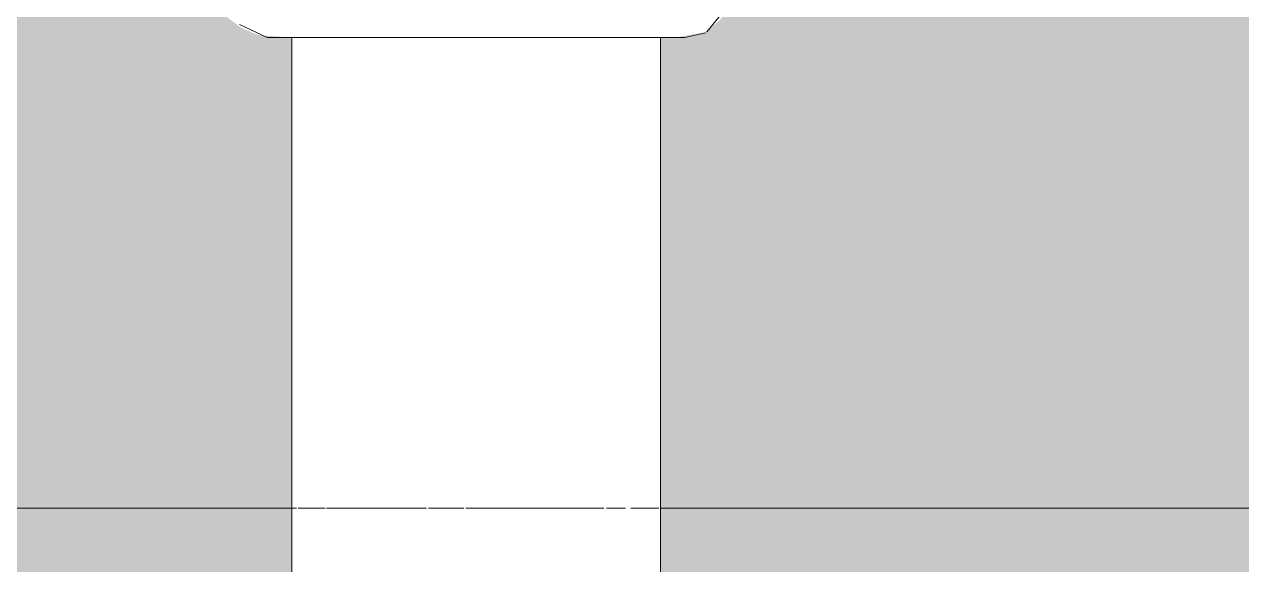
# Model space of a CAD drawing. Header units: metres. Extents: x 1.1 to 63.3, y -3.6 to 22.8.
# Drawn here: x 21.6746 to 21.8004, y 6.674 to 6.7298 of the extents above; entities that cross this region are included whole.
import ezdxf

# ---------------------------------------------------------------- set-up
doc = ezdxf.new("R2010")
doc.units = ezdxf.units.M
doc.layers.add('ARQ_1100_BASE_TÉRREO_GARAGEM_dwg', color=7, linetype='Continuous', lineweight=5, true_color=0x767676)
doc.layers.add('P-SANR-FIXT', color=7, linetype='Continuous', lineweight=5)

# ---------------------------------------------------------------- blocks, each defined once
blk = doc.blocks.new('USO_ESG_Cuba lavatório retângular - Uso geral-4179220-TÉRREO F_S 1')
at = {"layer": 'P-SANR-FIXT', "true_color": 0xf3f3f3, "transparency": 33554560}
h = blk.add_hatch(color=7, dxfattribs=at)
h.paths.add_polyline_path([(0.1869294648993039, -0.1449999999999505), (0.01904999999999567, -0.1449999999999508), (0.01904999999999567, -0.2049999987482553), (0.02255892868878783, -0.2052637596878346), (0.0242765731953915, -0.2060121422602757), (0.02566304157591794, -0.2070515885537963), (0.02650502393948207, -0.2088205461131363), (0.02620106032309883, -0.2111199046164458), (0.02464244904624667, -0.2127105032312965), (0.02388009809944093, -0.2132404111361854), (0.02367357410574841, -0.2158568159527801), (0.02248571543989826, -0.2158568159527801), (0.0221879462785587, -0.2234741447379839), (0.02464244904624667, -0.2253575509537019), (0.03037400338974301, -0.2330418012424373), (0.03366221140863527, -0.2409802376375599), (0.03485424853044672, -0.2500029056352044), (0.1869294648993039, -0.2500029056352042), (0.1869294648993039, -0.1975352954706731)])
h.paths.add_polyline_path([(-0.0748739118420017, -0.1449999999999509), (-0.1858498807490375, -0.1449999999999511), (-0.1858498807490375, -0.2500029056352048), (-0.03484968565130082, -0.249999999999953), (-0.03366221140864827, -0.24098023763756), (-0.03018071308792774, -0.2325751571743069), (-0.02377566629997932, -0.2246924451597749), (-0.02218794627856736, -0.2234741447379839), (-0.02271132290724834, -0.2158568159527802), (-0.0238800980994496, -0.2158568159527802), (-0.0238800980994496, -0.2132404111361855), (-0.02586935410509974, -0.2115549574590618), (-0.02645916106892391, -0.2105655602027157), (-0.02650502393949073, -0.2088205461131364), (-0.02520777573221236, -0.2068046982371013), (-0.02367186166114284, -0.2055664028143154), (-0.0205323402973999, -0.2049999987482554), (-0.01905000000000433, -0.2049999987482554), (-0.01905000000000433, -0.1449999999999508), (-0.06181123080295787, -0.1449999999999509)])
h.paths.add_polyline_path([(-0.1657047519650522, -0.3500029056351994), (-0.1858498807490332, -0.3500029056351994), (-0.1858498807490332, -0.357624999999879), (-0.1835619370551526, -0.357624999999879), (-0.1835418990687419, -0.357624999999879), (0.1869294648993039, -0.3576249999998696), (0.1869294648993039, -0.3500029056351988), (-0.1577742693706983, -0.3500029056351994)])
blk = doc.blocks.new('USO_ESG_Sifão de Uso Geral - Sifão para lavatório-4179222-TÉRREO F_S 1')
at = {"layer": 'P-SANR-FIXT', "color": 8, "true_color": 0x797979}
for p, q in [((-0.01905, -0.0508814837156271), (-0.01905, -0.2049999987482554)), ((0.01904999999999567, -0.2049999987482553), (0.01904999999999567, -0.05088148371562703)), ((-0.02374206113051692, -0.2054795609021119), (-0.02158898019791949, -0.2049999987482554)), ((-0.0265050239394864, -0.2088205461131364), (-0.02383790390384946, -0.2055954543507145))]:
    blk.add_line(p, q, dxfattribs=at)
at = {"layer": 'P-SANR-FIXT', "color": 254, "true_color": 0xdddddd}
for p, q in [((-0.01905, -0.2049999987482554), (-0.01758613330471077, -0.2049999987482554)), ((-0.01905, -0.2049999987483074), (-0.0177339699880353, -0.2049999987483074)), ((-0.01761642331877095, -0.2049999987483074), (-0.01607260788191903, -0.2049999987483074)), ((-0.01746585187134346, -0.2049999987482554), (-0.01600000000000069, -0.2049999987482554)), ((-0.01545481322062317, -0.2049999987483074), (-0.01600000000000069, -0.2049999987483074)), ((-0.01131370849898551, -0.2049999987483074), (-0.01600000000000069, -0.2049999987483074)), ((-0.01131370849898551, -0.2049999987483074), (-0.01545481322062317, -0.2049999987483074)), ((-0.004141104721641989, -0.2049999987483073), (-0.01126588122403939, -0.2049999987483074)), ((-0.004141104721641989, -0.2049999987483073), (-0.01126588122403939, -0.2049999987483074)), ((0.01131370849898551, -0.2049999987483073), (0.004145461065518657, -0.2049999987483073)), ((0.01131370849898551, -0.2049999987483073), (0.004145461065518657, -0.2049999987483073)), ((0.01600000000000069, -0.2049999987483073), (0.01142095078173089, -0.2049999987483073)), ((0.01600000000000069, -0.2049999987483073), (0.01142095078173089, -0.2049999987483073)), ((0.01610891006862046, -0.2049999987482553), (0.01630567919104293, -0.2049999987482553)), ((0.01616820515625731, -0.2049999987483073), (0.01761642331877528, -0.2049999987483073)), ((0.01649778394209103, -0.2049999987482553), (0.01746585187133912, -0.2049999987482553)), ((0.01772040542704663, -0.2049999987482553), (0.01904999999999567, -0.2049999987482553)), ((0.01785945268604003, -0.2049999987483073), (0.01905, -0.2049999987483073))]:
    blk.add_line(p, q, dxfattribs=at)
at = {"layer": 'P-SANR-FIXT', "color": 9, "true_color": 0xbcbcbc}
for p, q in [((-0.01905, -0.2049999987483074), (-0.0177339699880353, -0.2049999987483074)), ((-0.01761642331877528, -0.2049999987483074), (0, -0.2049999987483073)), ((0, -0.2049999987483073), (0.01761642331877528, -0.2049999987483073)), ((0.01785945268604003, -0.2049999987483073), (0.01905, -0.2049999987483073)), ((0.01932852546651862, -0.2049999987482553), (0.02053234029739557, -0.2049999987482553)), ((0.02070789383830047, -0.2049999987482553), (0.02158898019791516, -0.2049999987482553)), ((0.02158898019791516, -0.2049999987482553), (0.0244437351256812, -0.2063492031313183))]:
    blk.add_line(p, q, dxfattribs=at)
at = {"layer": 'P-SANR-FIXT', "color": 7, "true_color": 0xeeeeee}
for p, q in [((-0.01607260788191903, -0.2049999987483074), (-0.01141153552521004, -0.2049999987483074)), ((-0.01135741835422222, -0.2049999987483074), (-0.004155117758211611, -0.2049999987483073)), ((-0.0112603132586937, -0.2049999987482554), (-0.006104686623218288, -0.2049999987482554)), ((-0.006104686623218288, -0.2049999987482554), (-0.004141104721641989, -0.2049999987482554)), ((0.004159219292043667, -0.2049999987483073), (0.01141153552521004, -0.2049999987483073)), ((0.01140621386965755, -0.2049999987482554), (0.01599999999999636, -0.2049999987482553)), ((0.0115049521482709, -0.2049999987483073), (0.01607260788191903, -0.2049999987483073))]:
    blk.add_line(p, q, dxfattribs=at)
at = {"layer": 'P-SANR-FIXT', "color": 7, "true_color": 0xededed}
for p, q in [((-0.004074454448539791, -0.2049999987483073), (0, -0.2049999987483073)), ((-0.004059431602650477, -0.2049999987482554), (0, -0.2049999987482554)), ((0, -0.2049999987482554), (0.004141104721637657, -0.2049999987482554)), ((0, -0.2049999987483073), (0.004155117758211611, -0.2049999987483073))]:
    blk.add_line(p, q, dxfattribs=at)
at = {"layer": 'P-SANR-FIXT', "color": 254, "true_color": 0xdcdcdc}
for p, q in [((0, -0.2049999987483073), (-0.004061251267106627, -0.2049999987483073)), ((0, -0.2049999987483073), (-0.004061251267106627, -0.2049999987483073)), ((0.004141104721641989, -0.2049999987483073), (0, -0.2049999987483073)), ((0.004141104721641989, -0.2049999987483073), (0, -0.2049999987483073))]:
    blk.add_line(p, q, dxfattribs=at)
at = {"layer": 'P-SANR-FIXT', "color": 9, "true_color": 0xbcbcbc, "flags": 128}
blk.add_lwpolyline([(-0.02158898019791949, -0.2049999987482554), (-0.01964125447459104, -0.2049999987482554), (-0.01905, -0.2049999987482554)], dxfattribs=at)
at = {"layer": 'P-SANR-FIXT', "color": 8, "true_color": 0x797979, "flags": 128}
for points in [[(0, -0.2049999987482554), (-0.008961316234273363, -0.2049999987482554), (-0.01630567919104726, -0.2049999987482554), (-0.0207078938383048, -0.2049999987482554), (-0.02158898019791949, -0.2049999987482554)], [(0.02158898019791516, -0.2049999987482553), (0.01964125447458671, -0.2049999987482553), (0.01414951914747267, -0.2049999987482553), (0.006104686623213957, -0.2049999987482554), (0, -0.2049999987482554)]]:
    blk.add_lwpolyline(points, dxfattribs=at)
at = {"layer": 'P-SANR-FIXT', "color": 7, "true_color": 0xeeeeee, "flags": 128}
for points in [[(-0.01600000000000069, -0.2049999987482554), (-0.014149519147477, -0.2049999987482554), (-0.01131370849898551, -0.2049999987482554)], [(0.004145259703837723, -0.2049999987482554), (0.008961316234269032, -0.2049999987482554), (0.01131370849898551, -0.2049999987482554)]]:
    blk.add_lwpolyline(points, dxfattribs=at)
blk = doc.blocks.new('ARQ_1100_BASE_TÉRREO_GARAGEM_dwg-4178582-TÉRREO F_S 1')
at = {"color": 254, "lineweight": 5, "true_color": 0xcecece}
for p, q in [((41.02626691892809, 2.44557273495571), (41.02626691892809, 2.319023950096773)), ((41.02626691892809, 2.280923950096781), (41.02626691892809, 2.130779173582211))]:
    blk.add_line(p, q, dxfattribs=at)
at = {"color": 254, "lineweight": 5, "true_color": 0xe6e6e6}
for p, q in [((41.02626691892809, 2.318858489249391), (41.02626691892809, 2.315973950096778)), ((41.02626691892809, 2.283973950096776), (41.02626691892809, 2.281573063105974)), ((41.02626691892809, 2.281407602258584), (41.02626691892809, 2.280923950096781))]:
    blk.add_line(p, q, dxfattribs=at)
at = {"color": 7, "lineweight": 5, "true_color": 0xf2f2f2}
for p, q in [((41.02626691892809, 2.315428763317405), (41.02626691892809, 2.313444334278379)), ((41.02626691892809, 2.313182215242313), (41.02626691892809, 2.300303951337765)), ((41.02626691892809, 2.298717150184733), (41.02626691892809, 2.295043447287572)), ((41.02626691892809, 2.294849201427633), (41.02626691892809, 2.285731872661982)), ((41.02626691892809, 2.28571010497262), (41.02626691892809, 2.284519136876149)), ((41.02626691892809, 2.28438016713556), (41.02626691892809, 2.283973950096776))]:
    blk.add_line(p, q, dxfattribs=at)
at = {"color": 7, "lineweight": 5, "true_color": 0xf1f1f1}
blk.add_line((41.02626691892809, 2.300303951337765), (41.02626691892809, 2.29891837011816), dxfattribs=at)

msp = doc.modelspace()

# ---------------------------------------------------------------- block references
at = {"layer": 'ARQ_1100_BASE_TÉRREO_GARAGEM_dwg', "color": 253, "true_color": 0xaaaaaa, "rotation": 270.0000000000001}
msp.add_blockref('ARQ_1100_BASE_TÉRREO_GARAGEM_dwg-4178582-TÉRREO F_S 1', (19.42128461865324, 47.70607783739612), dxfattribs=at)
at = {"layer": 'P-SANR-FIXT', "rotation": 180}
msp.add_blockref('USO_ESG_Cuba lavatório retângular - Uso geral-4179220-TÉRREO F_S 1', (21.72125856875008, 6.523463873502399), dxfattribs=at)
at = {"layer": 'P-SANR-FIXT', "color": 9, "true_color": 0xbfbfbf, "rotation": 180}
msp.add_blockref('USO_ESG_Sifão de Uso Geral - Sifão para lavatório-4179222-TÉRREO F_S 1', (21.72125856875008, 6.523463873502399), dxfattribs=at)

doc.saveas('drawing.dxf')
